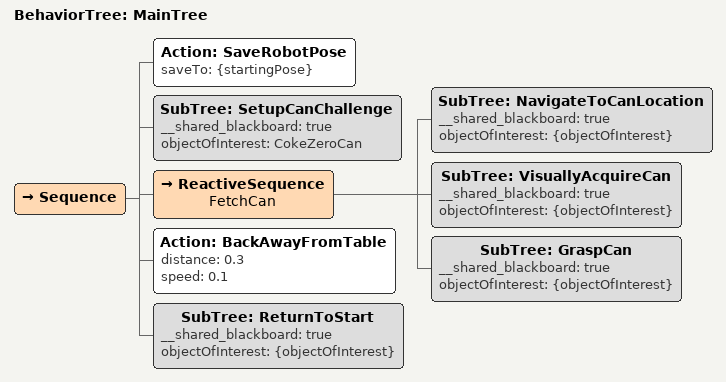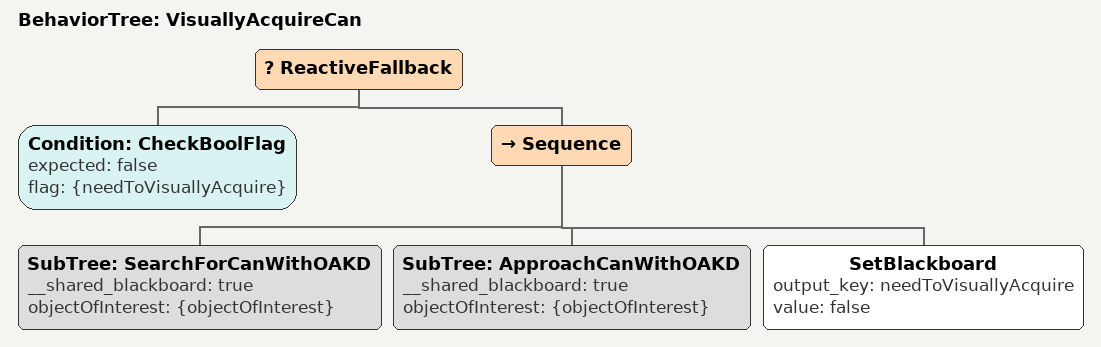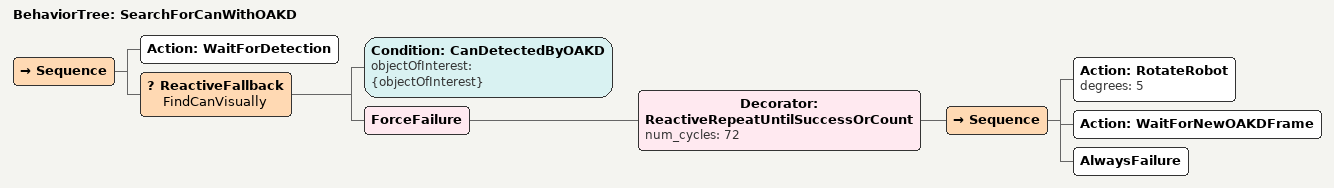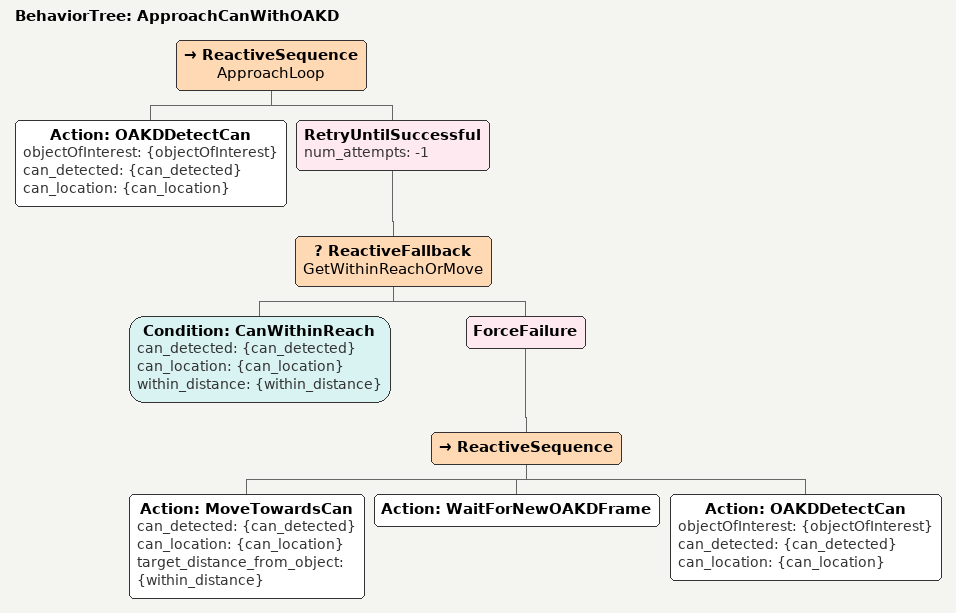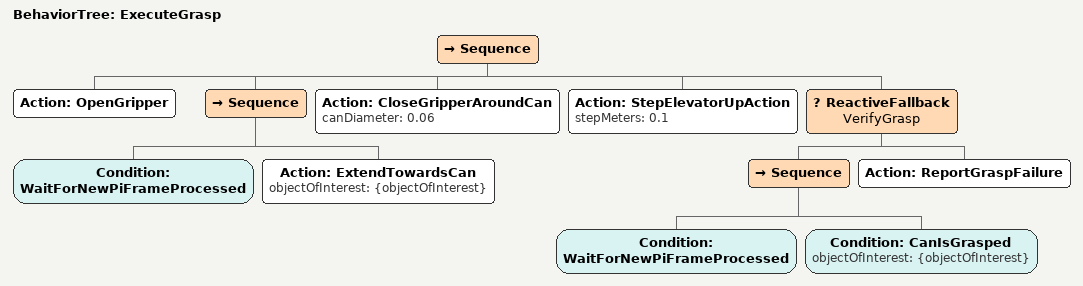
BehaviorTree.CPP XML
<BehaviorTree ID="MainTree">
    <Sequence>
        <Action ID="SaveRobotPose" saveTo="{startingPose}"/>
        <SubTree ID="SetupCanChallenge" __shared_blackboard="true" objectOfInterest="CokeZeroCan"/>
        <ReactiveSequence name="FetchCan">
            <SubTree ID="NavigateToCanLocation" __shared_blackboard="true" objectOfInterest="{objectOfInterest}"/>
            <SubTree ID="VisuallyAcquireCan" __shared_blackboard="true" objectOfInterest="{objectOfInterest}"/>
            <SubTree ID="GraspCan" __shared_blackboard="true" objectOfInterest="{objectOfInterest}"/>
        </ReactiveSequence>
        <Action ID="BackAwayFromTable" distance="0.3" speed="0.1"/>
        <SubTree ID="ReturnToStart" __shared_blackboard="true" objectOfInterest="{objectOfInterest}"/>
    </Sequence>
</BehaviorTree>

<BehaviorTree ID="VisuallyAcquireCan">
    <ReactiveFallback>
        <Condition ID="CheckBoolFlag" expected="false" flag="{needToVisuallyAcquire}"/>
        <Sequence>
            <SubTree ID="SearchForCanWithOAKD" __shared_blackboard="true" objectOfInterest="{objectOfInterest}"/>
            <SubTree ID="ApproachCanWithOAKD" __shared_blackboard="true" objectOfInterest="{objectOfInterest}"/>
            <SetBlackboard output_key="needToVisuallyAcquire" value="false"/>
        </Sequence>
    </ReactiveFallback>
</BehaviorTree>

<BehaviorTree ID="SearchForCanWithOAKD">
    <Sequence>
        <Action ID="WaitForDetection"/>
        <ReactiveFallback name="FindCanVisually">
            <Condition ID="CanDetectedByOAKD" objectOfInterest="{objectOfInterest}"/>
            <ForceFailure>
                <Decorator ID="ReactiveRepeatUntilSuccessOrCount" num_cycles="72">
                    <Sequence>
                        <Action ID="RotateRobot" degrees="5"/>
                        <Action ID="WaitForNewOAKDFrame"/>
                        <AlwaysFailure/>
                    </Sequence>
                </Decorator>
            </ForceFailure>
        </ReactiveFallback>
    </Sequence>
</BehaviorTree>

<BehaviorTree ID="ApproachCanWithOAKD">
    <ReactiveSequence name="ApproachLoop">
        <Action ID="OAKDDetectCan" objectOfInterest="{objectOfInterest}" can_detected="{can_detected}" can_location="{can_location}"/>
        <RetryUntilSuccessful num_attempts="-1">
            <ReactiveFallback name="GetWithinReachOrMove">
                <Condition ID="CanWithinReach" can_detected="{can_detected}" can_location="{can_location}" within_distance="{within_distance}"/>
                <ForceFailure>
                    <ReactiveSequence>
                        <Action ID="MoveTowardsCan" can_detected="{can_detected}" can_location="{can_location}" target_distance_from_object="{within_distance}"/>
                        <Action ID="WaitForNewOAKDFrame"/>
                        <Action ID="OAKDDetectCan" objectOfInterest="{objectOfInterest}" can_detected="{can_detected}" can_location="{can_location}"/>
                    </ReactiveSequence>
                </ForceFailure>
            </ReactiveFallback>
        </RetryUntilSuccessful>
    </ReactiveSequence>
</BehaviorTree>

<BehaviorTree ID="ExecuteGrasp">
    <Sequence>
        <Action ID="OpenGripper"/>
        <Sequence>
            <Condition ID="WaitForNewPiFrameProcessed"/>
            <Action ID="ExtendTowardsCan" objectOfInterest="{objectOfInterest}"/>
        </Sequence>
        <Action ID="CloseGripperAroundCan" canDiameter="0.06"/>
        <Action ID="StepElevatorUpAction" stepMeters="0.1"/>
        <ReactiveFallback name="VerifyGrasp">
            <Sequence>
                <Condition ID="WaitForNewPiFrameProcessed"/>
                <Condition ID="CanIsGrasped" objectOfInterest="{objectOfInterest}"/>
            </Sequence>
            <Action ID="ReportGraspFailure"/>
        </ReactiveFallback>
    </Sequence>
</BehaviorTree>
